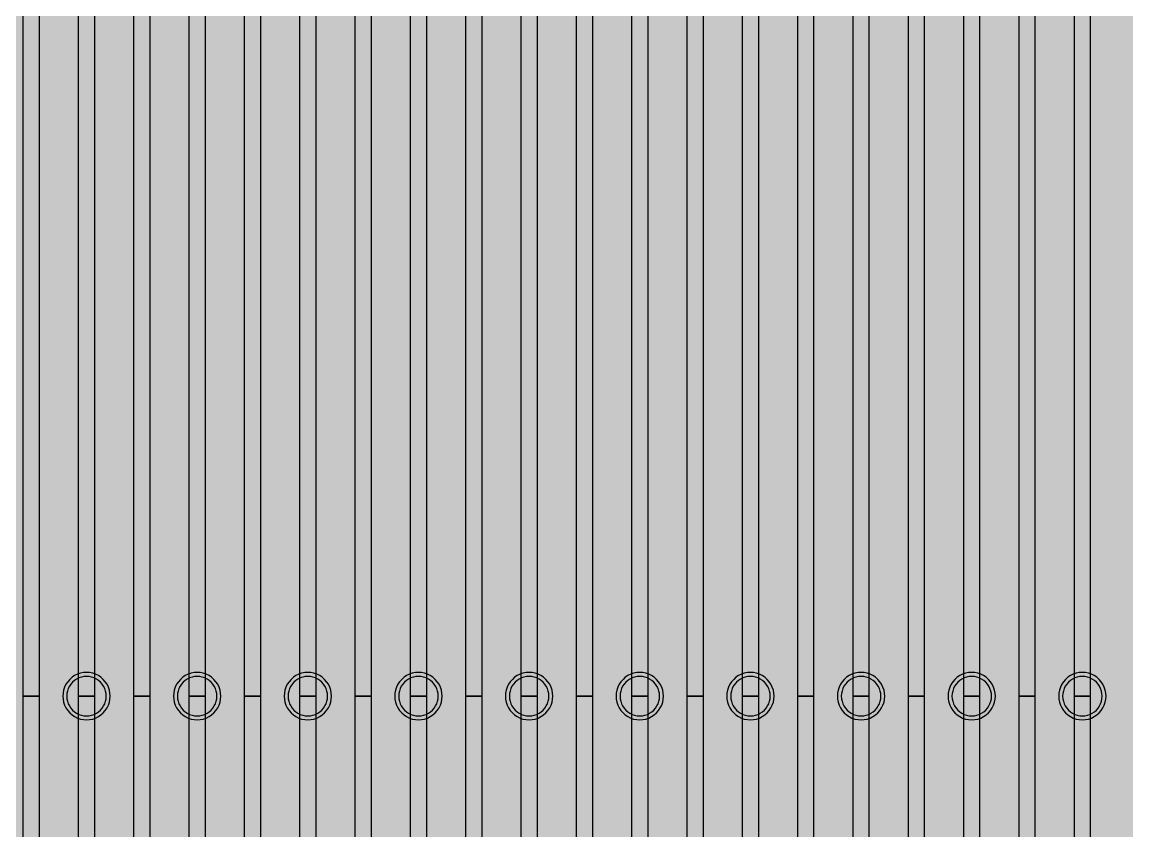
# Model space of a CAD drawing. Header units: metres. Extents: x -7231 to 10969, y -37556 to 1873.
# Drawn here: x -88.6 to 51.1, y -16649 to -16546.6 of the extents above; entities that cross this region are included whole.
import ezdxf

# ---------------------------------------------------------------- set-up
doc = ezdxf.new("R2010")
doc.units = ezdxf.units.M
for name, color, linetype in [('Metal1', 4, 'CONTINUOUS'), ('Metal2', 3, 'CONTINUOUS'), ('Polyimide', 7, 'CONTINUOUS')]:
    doc.layers.add(name, color=color, linetype=linetype)

msp = doc.modelspace()

# ---------------------------------------------------------------- hatches: boundary and pattern name
at = {"layer": 'Polyimide'}
msp.add_hatch(color=7, dxfattribs=at).paths.add_polyline_path([(4065.69, -468), (4066.67, -501.99), (4068.51, -535.99), (4071.41, -569.99), (4075.54, -603.99), (4081.04, -637.99), (4088.01, -671.99), (4096.52, -705.98), (4106.62, -739.98), (4118.33, -773.98), (4131.63, -807.98), (4146.49, -841.98), (4162.87, -875.98), (4180.68, -909.97), (4199.83, -943.97), (4220.22, -977.97), (4241.73, -1011.97), (4264.21, -1045.97), (4287.52, -1079.96), (4311.51, -1113.96), (4336.01, -1147.96), (4360.86, -1181.96), (4385.88, -1215.96), (4410.89, -1249.96), (4435.74, -1283.95), (4460.24, -1317.95), (4484.23, -1351.95), (4507.54, -1385.95), (4530.02, -1419.95), (4551.53, -1453.94), (4571.92, -1487.94), (4591.07, -1521.94), (4608.88, -1555.94), (4625.26, -1589.94), (4640.12, -1623.94), (4653.42, -1657.93), (4665.13, -1691.93), (4675.23, -1725.93), (4683.74, -1759.93), (4690.71, -1793.93), (4696.21, -1827.93), (4700.34, -1861.92), (4703.24, -1895.92), (4705.08, -1929.92), (4706.06, -1963.92), (4706.44, -1997.92), (4706.5, -2031.91), (4706.5, -4793.02), (4709.95, -4838.39), (4720.22, -4882.71), (4737.08, -4924.98), (4760.13, -4964.2), (4788.85, -4999.49), (4822.58, -5030.03), (4860.53, -5055.12), (4901.85, -5074.18), (4901.85, -5074.18), (4970.68, -5105.23), (5034.7, -5145.26), (5092.76, -5193.54), (5143.8, -5249.19), (5186.89, -5311.2), (5221.24, -5378.44), (5246.23, -5449.69), (5261.41, -5523.66), (5266.5, -5599), (5261.41, -5674.34), (5246.23, -5748.31), (5221.24, -5819.56), (5186.89, -5886.8), (5143.8, -5948.81), (5092.76, -6004.46), (5034.7, -6052.74), (4970.68, -6092.77), (4901.85, -6123.82), (4860.53, -6142.88), (4822.58, -6167.97), (4788.85, -6198.51), (4760.13, -6233.8), (4737.08, -6273.02), (4720.22, -6315.29), (4709.95, -6359.61), (4706.5, -6404.98), (4706.5, -9221.52), (4709.95, -9266.88), (4720.22, -9311.21), (4737.08, -9353.47), (4760.13, -9392.7), (4788.85, -9427.98), (4822.58, -9458.52), (4860.53, -9483.61), (4901.85, -9502.67), (4970.68, -9533.72), (5034.7, -9573.75), (5092.76, -9622.03), (5143.8, -9677.68), (5186.89, -9739.69), (5221.24, -9806.94), (5246.23, -9878.19), (5261.41, -9952.16), (5266.5, -10027.49), (5261.41, -10102.83), (5246.23, -10176.8), (5221.24, -10248.05), (5186.89, -10315.3), (5143.8, -10377.31), (5092.76, -10432.96), (5034.7, -10481.24), (4970.68, -10521.27), (4901.85, -10552.32), (4860.53, -10571.38), (4822.58, -10596.46), (4788.85, -10627), (4760.13, -10662.29), (4737.08, -10701.52), (4720.22, -10743.78), (4709.95, -10788.1), (4706.5, -10833.47), (4706.5, -13650.01), (4709.95, -13695.38), (4720.22, -13739.7), (4737.08, -13781.96), (4760.13, -13821.19), (4788.85, -13856.48), (4822.58, -13887.02), (4860.53, -13912.11), (4901.85, -13931.17), (4970.68, -13962.22), (5034.7, -14002.25), (5092.76, -14050.53), (5143.8, -14106.18), (5186.89, -14168.19), (5221.24, -14235.43), (5246.23, -14306.68), (5261.41, -14380.65), (5266.5, -14455.99), (5261.41, -14531.33), (5246.23, -14605.29), (5221.24, -14676.55), (5186.89, -14743.79), (5143.8, -14805.8), (5092.76, -14861.45), (5034.7, -14909.73), (4970.68, -14949.76), (4901.85, -14980.81), (4860.53, -14999.87), (4822.58, -15024.96), (4788.85, -15055.5), (4760.13, -15090.79), (4737.08, -15130.01), (4720.22, -15172.27), (4709.95, -15216.6), (4706.5, -15261.97), (4706.5, -15455.99), (4720.95, -15750.04), (4764.14, -16041.26), (4835.68, -16326.84), (4934.86, -16604.04), (5060.74, -16870.18), (5212.09, -17122.7), (5387.47, -17359.17), (5585.18, -17577.31), (5803.32, -17775.02), (6039.79, -17950.4), (6292.31, -18101.75), (6558.45, -18227.63), (6835.65, -18326.81), (7121.23, -18398.34), (7412.45, -18441.54), (7706.5, -18455.99), (9969.01, -18455.99), (10047.42, -18459.84), (10125.08, -18471.36), (10201.23, -18490.44), (10275.15, -18516.89), (10346.12, -18550.45), (10413.46, -18590.81), (10476.52, -18637.58), (10534.69, -18690.3), (10587.41, -18748.47), (10634.18, -18811.53), (10674.54, -18878.87), (10708.11, -18949.84), (10734.56, -19023.76), (10753.63, -19099.92), (10765.15, -19177.58), (10769.01, -19255.99), (10769.01, -20895.8), (10730.24, -20951.41), (10694.6, -21009.08), (10662.21, -21068.63), (10633.17, -21129.89), (10607.55, -21192.66), (10585.45, -21256.74), (10566.93, -21321.96), (10552.05, -21388.09), (10540.84, -21454.95), (10533.35, -21522.33), (10529.6, -21590.02), (10529.6, -21657.81), (10533.35, -21725.5), (10540.84, -21792.87), (10552.05, -21859.73), (10566.93, -21925.87), (10585.45, -21991.08), (10607.55, -22055.17), (10633.17, -22117.94), (10662.21, -22179.19), (10694.6, -22238.74), (10730.24, -22296.41), (10769.01, -22352.03), (10769.01, -32454.24), (10728.74, -32510.49), (10691.72, -32568.92), (10658.05, -32629.35), (10627.85, -32691.58), (10601.2, -32755.42), (10578.21, -32820.67), (10558.93, -32887.1), (10543.44, -32954.52), (10531.77, -33022.71), (10523.97, -33091.44), (10520.07, -33160.51), (10520.07, -33229.69), (10523.97, -33298.75), (10531.77, -33367.49), (10543.44, -33435.67), (10558.93, -33503.09), (10578.21, -33569.53), (10601.2, -33634.77), (10627.85, -33698.61), (10658.05, -33760.85), (10691.72, -33821.28), (10728.74, -33879.71), (10769.01, -33935.96), (10769.01, -36556), (10765.15, -36634.41), (10753.63, -36712.07), (10734.56, -36788.23), (10708.11, -36862.15), (10674.54, -36933.12), (10634.18, -37000.46), (10587.41, -37063.51), (10534.69, -37121.69), (10476.52, -37174.41), (10413.46, -37221.18), (10346.12, -37261.54), (10275.15, -37295.1), (10201.23, -37321.55), (10125.08, -37340.63), (10047.42, -37352.15), (9969.01, -37356), (-6231.01, -37356), (-6309.42, -37352.15), (-6387.08, -37340.63), (-6463.23, -37321.55), (-6537.15, -37295.1), (-6608.12, -37261.54), (-6675.46, -37221.18), (-6738.52, -37174.41), (-6796.69, -37121.69), (-6849.41, -37063.51), (-6896.18, -37000.46), (-6936.54, -36933.12), (-6970.11, -36862.15), (-6996.56, -36788.23), (-7015.63, -36712.07), (-7027.15, -36634.41), (-7031.01, -36556), (-7031.01, -33936), (-6990.74, -33879.75), (-6953.7, -33821.31), (-6920.03, -33760.88), (-6889.82, -33698.64), (-6863.18, -33634.8), (-6840.18, -33569.55), (-6820.9, -33503.11), (-6805.4, -33435.69), (-6793.74, -33367.49), (-6785.94, -33298.75), (-6782.03, -33229.68), (-6782.03, -33160.5), (-6785.94, -33091.43), (-6793.74, -33022.69), (-6805.4, -32954.5), (-6820.9, -32887.07), (-6840.18, -32820.63), (-6863.18, -32755.39), (-6889.82, -32691.54), (-6920.03, -32629.3), (-6953.7, -32568.87), (-6990.74, -32510.43), (-7031.01, -32454.18), (-7031.01, -22364.83), (-6990.74, -22308.58), (-6953.7, -22250.14), (-6920.03, -22189.71), (-6889.82, -22127.47), (-6863.18, -22063.62), (-6840.18, -21998.38), (-6820.9, -21931.94), (-6805.4, -21864.51), (-6793.74, -21796.32), (-6785.94, -21727.58), (-6782.03, -21658.51), (-6782.03, -21589.33), (-6785.94, -21520.26), (-6793.74, -21451.52), (-6805.4, -21383.32), (-6820.9, -21315.9), (-6840.18, -21249.46), (-6863.18, -21184.21), (-6889.82, -21120.37), (-6920.03, -21058.13), (-6953.7, -20997.7), (-6990.74, -20939.26), (-7031.01, -20883.01), (-7031.01, -19255.99), (-7027.15, -19177.58), (-7015.63, -19099.92), (-6996.56, -19023.76), (-6970.11, -18949.84), (-6936.54, -18878.87), (-6896.18, -18811.53), (-6849.41, -18748.47), (-6796.69, -18690.3), (-6738.52, -18637.58), (-6675.46, -18590.81), (-6608.12, -18550.45), (-6537.15, -18516.89), (-6463.23, -18490.44), (-6387.08, -18471.36), (-6309.42, -18459.84), (-6231.01, -18455.99), (-3968.5, -18455.99), (-3674.45, -18441.54), (-3383.23, -18398.34), (-3097.65, -18326.81), (-2820.45, -18227.63), (-2554.31, -18101.75), (-2301.79, -17950.4), (-2065.32, -17775.02), (-1847.18, -17577.31), (-1649.47, -17359.17), (-1474.09, -17122.7), (-1322.74, -16870.18), (-1196.86, -16604.04), (-1097.68, -16326.84), (-1026.14, -16041.26), (-982.95, -15750.04), (-968.5, -15455.99), (-968.5, -15261.97), (-971.95, -15216.6), (-982.22, -15172.27), (-999.08, -15130.01), (-1022.13, -15090.79), (-1050.85, -15055.5), (-1084.58, -15024.96), (-1122.53, -14999.87), (-1163.85, -14980.81), (-1232.68, -14949.76), (-1296.7, -14909.73), (-1354.76, -14861.45), (-1405.8, -14805.8), (-1448.89, -14743.79), (-1483.24, -14676.55), (-1508.23, -14605.29), (-1523.41, -14531.33), (-1528.5, -14455.99), (-1523.41, -14380.65), (-1508.23, -14306.68), (-1483.24, -14235.43), (-1448.89, -14168.19), (-1405.8, -14106.18), (-1354.76, -14050.53), (-1296.7, -14002.25), (-1232.68, -13962.22), (-1163.85, -13931.17), (-1122.53, -13912.11), (-1084.58, -13887.02), (-1050.85, -13856.48), (-1022.13, -13821.19), (-999.08, -13781.96), (-982.22, -13739.7), (-971.95, -13695.38), (-968.5, -13650.01), (-968.5, -12309.64), (-971.95, -12264.27), (-982.22, -12219.94), (-999.08, -12177.68), (-1022.13, -12138.46), (-1050.85, -12103.17), (-1084.58, -12072.63), (-1122.53, -12047.54), (-1163.85, -12028.48), (-1232.68, -11997.43), (-1296.7, -11957.4), (-1354.76, -11909.12), (-1405.8, -11853.47), (-1448.89, -11791.46), (-1483.24, -11724.22), (-1508.23, -11652.96), (-1523.41, -11579), (-1528.5, -11503.66), (-1523.41, -11428.32), (-1508.23, -11354.35), (-1483.24, -11283.1), (-1448.89, -11215.86), (-1405.8, -11153.85), (-1354.76, -11098.2), (-1296.7, -11049.92), (-1232.68, -11009.89), (-1163.85, -10978.84), (-1122.53, -10959.78), (-1084.58, -10934.69), (-1050.85, -10904.15), (-1022.13, -10868.86), (-999.08, -10829.63), (-982.22, -10787.37), (-971.95, -10743.05), (-968.5, -10697.68), (-968.5, -9357.31), (-971.95, -9311.94), (-982.22, -9267.62), (-999.08, -9225.35), (-1022.13, -9186.13), (-1050.85, -9150.84), (-1084.58, -9120.3), (-1122.53, -9095.21), (-1163.85, -9076.15), (-1163.85, -9076.15), (-1232.68, -9045.1), (-1296.7, -9005.07), (-1354.76, -8956.79), (-1405.8, -8901.14), (-1448.89, -8839.13), (-1483.24, -8771.89), (-1508.23, -8700.64), (-1523.41, -8626.67), (-1528.5, -8551.33), (-1523.41, -8475.99), (-1508.23, -8402.02), (-1483.24, -8330.77), (-1448.89, -8263.53), (-1405.8, -8201.52), (-1354.76, -8145.87), (-1296.7, -8097.59), (-1232.68, -8057.56), (-1163.85, -8026.51), (-1163.85, -8026.51), (-1122.53, -8007.45), (-1084.58, -7982.36), (-1050.85, -7951.82), (-1022.13, -7916.53), (-999.08, -7877.31), (-982.22, -7835.04), (-971.95, -7790.72), (-968.5, -7745.35), (-968.5, -6404.98), (-971.95, -6359.61), (-982.22, -6315.29), (-999.08, -6273.02), (-1022.13, -6233.8), (-1050.85, -6198.51), (-1084.58, -6167.97), (-1122.53, -6142.88), (-1163.85, -6123.82), (-1163.85, -6123.82), (-1232.68, -6092.77), (-1296.7, -6052.74), (-1354.76, -6004.46), (-1405.8, -5948.81), (-1448.89, -5886.8), (-1483.24, -5819.56), (-1508.23, -5748.31), (-1523.41, -5674.34), (-1528.5, -5599), (-1523.41, -5523.66), (-1508.23, -5449.69), (-1483.24, -5378.44), (-1448.89, -5311.2), (-1405.8, -5249.19), (-1354.76, -5193.54), (-1296.7, -5145.26), (-1232.68, -5105.23), (-1163.85, -5074.18), (-1163.85, -5074.18), (-1122.53, -5055.12), (-1084.58, -5030.03), (-1050.85, -4999.49), (-1022.13, -4964.2), (-999.08, -4924.98), (-982.22, -4882.71), (-971.95, -4838.39), (-968.5, -4793.02), (-968.5, -2031.91), (-968.44, -1997.92), (-968.06, -1963.92), (-967.05, -1929.92), (-965.18, -1895.92), (-962.22, -1861.92), (-958.01, -1827.93), (-952.41, -1793.93), (-945.31, -1759.93), (-936.64, -1725.93), (-926.35, -1691.93), (-914.43, -1657.93), (-900.88, -1623.94), (-885.74, -1589.94), (-869.05, -1555.94), (-850.91, -1521.94), (-831.4, -1487.94), (-810.63, -1453.94), (-788.72, -1419.95), (-765.82, -1385.95), (-742.07, -1351.95), (-717.63, -1317.95), (-692.67, -1283.95), (-667.36, -1249.96), (-641.88, -1215.96), (-616.39, -1181.96), (-591.08, -1147.96), (-566.12, -1113.96), (-541.68, -1079.96), (-517.93, -1045.97), (-495.03, -1011.97), (-473.12, -977.97), (-452.35, -943.97), (-432.84, -909.97), (-414.7, -875.98), (-398.01, -841.98), (-382.87, -807.98), (-369.32, -773.98), (-357.4, -739.98), (-347.11, -705.98), (-338.44, -671.99), (-331.34, -637.99), (-325.74, -603.99), (-321.53, -569.99), (-318.57, -535.99), (-316.7, -501.99), (-315.69, -468), (-315.31, -434), (-315.25, -400), (-315.25, 401), (-315.25, 451), (-315.25, 1644), (-270.25, 1644), (-270.03, 1637.13), (-269.35, 1630.29), (-268.23, 1623.52), (-266.67, 1616.82), (-264.68, 1610.25), (-262.26, 1603.82), (-259.42, 1597.56), (-256.18, 1591.5), (-252.55, 1585.67), (-248.55, 1580.08), (-244.19, 1574.77), (-239.5, 1569.75), (-234.48, 1565.06), (-229.17, 1560.7), (-223.58, 1556.7), (-217.75, 1553.07), (-211.69, 1549.83), (-205.43, 1546.99), (-199, 1544.57), (-192.43, 1542.58), (-185.73, 1541.02), (-178.96, 1539.9), (-172.12, 1539.22), (-165.25, 1539), (-158.38, 1539.22), (-151.54, 1539.9), (-144.77, 1541.02), (-138.07, 1542.58), (-131.5, 1544.57), (-125.07, 1546.99), (-118.81, 1549.83), (-112.75, 1553.07), (-106.92, 1556.7), (-101.33, 1560.7), (-96.02, 1565.06), (-91, 1569.75), (-86.31, 1574.77), (-81.95, 1580.08), (-77.95, 1585.67), (-74.32, 1591.5), (-71.08, 1597.56), (-68.24, 1603.82), (-65.82, 1610.25), (-63.83, 1616.82), (-62.27, 1623.52), (-61.15, 1630.29), (-60.47, 1637.13), (-60.25, 1644), (1853, 1644), (1853, 1573), (3815.25, 1573), (3815.46, 1579.54), (3816.11, 1586.05), (3817.17, 1592.51), (3818.66, 1598.88), (3820.56, 1605.14), (3822.86, 1611.27), (3825.56, 1617.23), (3828.65, 1623), (3832.1, 1628.56), (3835.91, 1633.88), (3840.07, 1638.93), (3844.54, 1643.71), (3849.32, 1648.18), (3854.37, 1652.34), (3859.69, 1656.15), (3865.25, 1659.6), (3871.02, 1662.69), (3876.98, 1665.39), (3883.11, 1667.69), (3889.37, 1669.59), (3895.74, 1671.08), (3902.2, 1672.14), (3908.71, 1672.79), (3915.25, 1673), (3921.79, 1672.79), (3928.3, 1672.14), (3934.76, 1671.08), (3941.13, 1669.59), (3947.39, 1667.69), (3953.52, 1665.39), (3959.48, 1662.69), (3965.25, 1659.6), (3970.81, 1656.15), (3976.13, 1652.34), (3981.18, 1648.18), (3985.96, 1643.71), (3990.43, 1638.93), (3994.59, 1633.88), (3998.4, 1628.56), (4001.85, 1623), (4004.94, 1617.23), (4007.64, 1611.27), (4009.94, 1605.14), (4011.84, 1598.88), (4013.33, 1592.51), (4014.39, 1586.05), (4015.04, 1579.54), (4015.25, 1573), (4065.25, 1573), (4065.25, 451), (4065.25, 401), (4065.25, -400), (4065.31, -434), (4065.69, -468)])

# ---------------------------------------------------------------- linework, layer by layer
at = {"layer": 'Metal1'}
for points in [[(-86.5, -2032.15), (-86.5, -16631.91), (-88.5, -16631.91), (-88.5, -2031.68)], [(-79.5, -2032.15), (-79.5, -16631.91), (-81.5, -16631.91), (-81.5, -2031.68)], [(-72.5, -2032.15), (-72.5, -16631.91), (-74.5, -16631.91), (-74.5, -2031.68)], [(-65.5, -2032.15), (-65.5, -16631.91), (-67.5, -16631.91), (-67.5, -2031.68)], [(-58.5, -2032.15), (-58.5, -16631.91), (-60.5, -16631.91), (-60.5, -2031.68)], [(-51.5, -2032.14), (-51.5, -16631.91), (-53.5, -16631.91), (-53.5, -2031.68)], [(-44.5, -2032.14), (-44.5, -16631.91), (-46.5, -16631.91), (-46.5, -2031.69)], [(-37.5, -2032.14), (-37.5, -16631.91), (-39.5, -16631.91), (-39.5, -2031.69)], [(-30.5, -2032.14), (-30.5, -16631.91), (-32.5, -16631.91), (-32.5, -2031.69)], [(-23.5, -2032.14), (-23.5, -16631.91), (-25.5, -16631.91), (-25.5, -2031.69)], [(-16.5, -2032.14), (-16.5, -16631.91), (-18.5, -16631.91), (-18.5, -2031.69)], [(-9.5, -2032.14), (-9.5, -16631.91), (-11.5, -16631.91), (-11.5, -2031.69)], [(-2.5, -2032.14), (-2.5, -16631.91), (-4.5, -16631.91), (-4.5, -2031.69)], [(4.5, -2032.14), (4.5, -16631.91), (2.5, -16631.91), (2.5, -2031.69)], [(11.5, -2032.14), (11.5, -16631.91), (9.5, -16631.91), (9.5, -2031.69)], [(18.5, -2032.14), (18.5, -16631.91), (16.5, -16631.91), (16.5, -2031.69)], [(25.5, -2032.14), (25.5, -16631.91), (23.5, -16631.91), (23.5, -2031.69)], [(32.5, -2032.14), (32.5, -16631.91), (30.5, -16631.91), (30.5, -2031.69)], [(39.5, -2032.13), (39.5, -16631.91), (37.5, -16631.91), (37.5, -2031.7)], [(46.5, -2032.13), (46.5, -16631.91), (44.5, -16631.91), (44.5, -2031.7)], [(36.08, -17790.04), (18.32, -17767.54), (0.55, -17745.04), (-17.22, -17722.54), (-34.98, -17700.04), (-52.75, -17677.54), (-70.52, -17655.04), (-81.28, -17641.4), (-88.5, -17620.62), (-88.5, -16631.91), (-86.5, -16631.91), (-86.5, -17620.28), (-79.5, -17640.43), (-68.95, -17653.8), (-51.18, -17676.3), (-33.42, -17698.8), (-15.65, -17721.3), (2.12, -17743.8), (19.88, -17766.3), (37.65, -17788.8)], [(49.19, -17790.04), (31.55, -17767.54), (13.91, -17745.04), (-3.73, -17722.53), (-21.37, -17700.03), (-39.01, -17677.53), (-56.65, -17655.03), (-67.33, -17641.4), (-74.5, -17620.65), (-74.5, -16631.91), (-72.5, -16631.91), (-72.5, -17620.31), (-65.55, -17640.43), (-55.07, -17653.8), (-37.43, -17676.3), (-19.79, -17698.8), (-2.15, -17721.3), (15.48, -17743.8), (33.12, -17766.3), (50.76, -17788.8)], [(62.3, -17790.03), (44.79, -17767.53), (27.27, -17745.03), (9.76, -17722.53), (-7.75, -17700.03), (-25.26, -17677.53), (-42.78, -17655.03), (-53.39, -17641.4), (-60.5, -17620.68), (-60.5, -16631.91), (-58.5, -16631.91), (-58.5, -17620.34), (-51.6, -17640.43), (-41.2, -17653.8), (-23.69, -17676.3), (-6.17, -17698.8), (11.34, -17721.3), (28.85, -17743.8), (46.36, -17766.3), (63.88, -17788.81)], [(75.41, -17790.03), (58.02, -17767.53), (40.64, -17745.03), (23.25, -17722.53), (5.86, -17700.03), (-11.52, -17677.53), (-28.91, -17655.03), (-39.44, -17641.4), (-46.5, -17620.71), (-46.5, -16631.91), (-44.5, -16631.91), (-44.5, -17620.37), (-37.65, -17640.43), (-27.32, -17653.8), (-9.94, -17676.3), (7.45, -17698.81), (24.83, -17721.31), (42.22, -17743.81), (59.6, -17766.31), (76.99, -17788.81)], [(88.51, -17790.03), (71.26, -17767.53), (54, -17745.03), (36.74, -17722.53), (19.48, -17700.03), (2.22, -17677.52), (-15.04, -17655.02), (-25.49, -17641.39), (-32.5, -17620.74), (-32.5, -16631.91), (-30.5, -16631.91), (-30.5, -17620.41), (-23.7, -17640.44), (-13.45, -17653.81), (3.81, -17676.31), (21.07, -17698.81), (38.33, -17721.31), (55.58, -17743.81), (72.84, -17766.31), (90.1, -17788.81)], [(101.62, -17790.03), (84.49, -17767.52), (67.36, -17745.02), (50.23, -17722.52), (33.1, -17700.02), (15.97, -17677.52), (-1.16, -17655.02), (-11.54, -17641.39), (-18.5, -17620.77), (-18.5, -16631.91), (-16.5, -16631.91), (-16.5, -17620.44), (-9.75, -17640.44), (0.43, -17653.81), (17.56, -17676.31), (34.69, -17698.81), (51.82, -17721.31), (68.95, -17743.81), (86.08, -17766.31), (103.21, -17788.81)], [(114.73, -17790.02), (97.73, -17767.52), (80.72, -17745.02), (63.72, -17722.52), (46.71, -17700.02), (29.71, -17677.52), (12.71, -17655.02), (2.41, -17641.39), (-4.5, -17620.8), (-4.5, -16631.91), (-2.5, -16631.91), (-2.5, -17620.47), (4.2, -17640.44), (14.3, -17653.81), (31.31, -17676.31), (48.31, -17698.81), (65.31, -17721.31), (82.32, -17743.82), (99.32, -17766.32), (116.32, -17788.82)], [(127.84, -17790.02), (110.96, -17767.52), (94.08, -17745.02), (77.21, -17722.52), (60.33, -17700.02), (43.45, -17677.52), (26.58, -17655.02), (16.35, -17641.39), (9.5, -17620.83), (9.5, -16631.91), (11.5, -16631.91), (11.5, -17620.5), (18.15, -17640.44), (28.18, -17653.82), (45.05, -17676.32), (61.93, -17698.82), (78.81, -17721.32), (95.68, -17743.82), (112.56, -17766.32), (129.44, -17788.82)], [(140.95, -17790.02), (124.2, -17767.52), (107.45, -17745.02), (90.7, -17722.51), (73.95, -17700.01), (57.2, -17677.51), (40.45, -17655.01), (30.3, -17641.38), (23.5, -17620.86), (23.5, -16631.91), (25.5, -16631.91), (25.5, -17620.53), (32.1, -17640.45), (42.05, -17653.82), (58.8, -17676.32), (75.55, -17698.82), (92.3, -17721.32), (109.05, -17743.82), (125.8, -17766.32), (142.55, -17788.82)], [(154.05, -17790.01), (137.43, -17767.51), (120.81, -17745.01), (104.19, -17722.51), (87.56, -17700.01), (70.94, -17677.51), (54.32, -17655.01), (44.25, -17641.38), (37.5, -17620.89), (37.5, -16631.91), (39.5, -16631.91), (39.5, -17620.56), (46.05, -17640.45), (55.93, -17653.82), (72.55, -17676.32), (89.17, -17698.82), (105.79, -17721.32), (122.42, -17743.82), (139.04, -17766.32), (155.66, -17788.83)]]:
    msp.add_lwpolyline(points, dxfattribs=at)
for points in [[(-77.5, -16631.91), (-77.53, -16631.52), (-77.6, -16631.14), (-77.73, -16630.77), (-77.9, -16630.41), (-78.12, -16630.09), (-78.38, -16629.79), (-78.67, -16629.53), (-79, -16629.32), (-79.35, -16629.14), (-79.72, -16629.02), (-80.11, -16628.94), (-80.5, -16628.91), (-80.89, -16628.94), (-81.28, -16629.02), (-81.65, -16629.14), (-82, -16629.32), (-82.33, -16629.53), (-82.62, -16629.79), (-82.88, -16630.09), (-83.1, -16630.41), (-83.27, -16630.77), (-83.4, -16631.14), (-83.47, -16631.52), (-83.5, -16631.91), (-83.47, -16632.31), (-83.4, -16632.69), (-83.27, -16633.06), (-83.1, -16633.41), (-82.88, -16633.74), (-82.62, -16634.04), (-82.33, -16634.29), (-82, -16634.51), (-81.65, -16634.69), (-81.28, -16634.81), (-80.89, -16634.89), (-80.5, -16634.91), (-80.11, -16634.89), (-79.72, -16634.81), (-79.35, -16634.69), (-79, -16634.51), (-78.67, -16634.29), (-78.38, -16634.04), (-78.12, -16633.74), (-77.9, -16633.41), (-77.73, -16633.06), (-77.6, -16632.69), (-77.53, -16632.31), (-77.5, -16631.91)], [(-63.5, -16631.91), (-63.53, -16631.52), (-63.6, -16631.14), (-63.73, -16630.77), (-63.9, -16630.41), (-64.12, -16630.09), (-64.38, -16629.79), (-64.67, -16629.53), (-65, -16629.32), (-65.35, -16629.14), (-65.72, -16629.02), (-66.11, -16628.94), (-66.5, -16628.91), (-66.89, -16628.94), (-67.28, -16629.02), (-67.65, -16629.14), (-68, -16629.32), (-68.33, -16629.53), (-68.62, -16629.79), (-68.88, -16630.09), (-69.1, -16630.41), (-69.27, -16630.77), (-69.4, -16631.14), (-69.47, -16631.52), (-69.5, -16631.91), (-69.47, -16632.31), (-69.4, -16632.69), (-69.27, -16633.06), (-69.1, -16633.41), (-68.88, -16633.74), (-68.62, -16634.04), (-68.33, -16634.29), (-68, -16634.51), (-67.65, -16634.69), (-67.28, -16634.81), (-66.89, -16634.89), (-66.5, -16634.91), (-66.11, -16634.89), (-65.72, -16634.81), (-65.35, -16634.69), (-65, -16634.51), (-64.67, -16634.29), (-64.38, -16634.04), (-64.12, -16633.74), (-63.9, -16633.41), (-63.73, -16633.06), (-63.6, -16632.69), (-63.53, -16632.31), (-63.5, -16631.91)], [(-49.5, -16631.91), (-49.53, -16631.52), (-49.6, -16631.14), (-49.73, -16630.77), (-49.9, -16630.41), (-50.12, -16630.09), (-50.38, -16629.79), (-50.67, -16629.53), (-51, -16629.32), (-51.35, -16629.14), (-51.72, -16629.02), (-52.11, -16628.94), (-52.5, -16628.91), (-52.89, -16628.94), (-53.28, -16629.02), (-53.65, -16629.14), (-54, -16629.32), (-54.33, -16629.53), (-54.62, -16629.79), (-54.88, -16630.09), (-55.1, -16630.41), (-55.27, -16630.77), (-55.4, -16631.14), (-55.47, -16631.52), (-55.5, -16631.91), (-55.47, -16632.31), (-55.4, -16632.69), (-55.27, -16633.06), (-55.1, -16633.41), (-54.88, -16633.74), (-54.62, -16634.04), (-54.33, -16634.29), (-54, -16634.51), (-53.65, -16634.69), (-53.28, -16634.81), (-52.89, -16634.89), (-52.5, -16634.91), (-52.11, -16634.89), (-51.72, -16634.81), (-51.35, -16634.69), (-51, -16634.51), (-50.67, -16634.29), (-50.38, -16634.04), (-50.12, -16633.74), (-49.9, -16633.41), (-49.73, -16633.06), (-49.6, -16632.69), (-49.53, -16632.31), (-49.5, -16631.91)], [(-35.5, -16631.91), (-35.53, -16631.52), (-35.6, -16631.14), (-35.73, -16630.77), (-35.9, -16630.41), (-36.12, -16630.09), (-36.38, -16629.79), (-36.67, -16629.53), (-37, -16629.32), (-37.35, -16629.14), (-37.72, -16629.02), (-38.11, -16628.94), (-38.5, -16628.91), (-38.89, -16628.94), (-39.28, -16629.02), (-39.65, -16629.14), (-40, -16629.32), (-40.33, -16629.53), (-40.62, -16629.79), (-40.88, -16630.09), (-41.1, -16630.41), (-41.27, -16630.77), (-41.4, -16631.14), (-41.47, -16631.52), (-41.5, -16631.91), (-41.47, -16632.31), (-41.4, -16632.69), (-41.27, -16633.06), (-41.1, -16633.41), (-40.88, -16633.74), (-40.62, -16634.04), (-40.33, -16634.29), (-40, -16634.51), (-39.65, -16634.69), (-39.28, -16634.81), (-38.89, -16634.89), (-38.5, -16634.91), (-38.11, -16634.89), (-37.72, -16634.81), (-37.35, -16634.69), (-37, -16634.51), (-36.67, -16634.29), (-36.38, -16634.04), (-36.12, -16633.74), (-35.9, -16633.41), (-35.73, -16633.06), (-35.6, -16632.69), (-35.53, -16632.31), (-35.5, -16631.91)], [(-21.5, -16631.91), (-21.53, -16631.52), (-21.6, -16631.14), (-21.73, -16630.77), (-21.9, -16630.41), (-22.12, -16630.09), (-22.38, -16629.79), (-22.67, -16629.53), (-23, -16629.32), (-23.35, -16629.14), (-23.72, -16629.02), (-24.11, -16628.94), (-24.5, -16628.91), (-24.89, -16628.94), (-25.28, -16629.02), (-25.65, -16629.14), (-26, -16629.32), (-26.33, -16629.53), (-26.62, -16629.79), (-26.88, -16630.09), (-27.1, -16630.41), (-27.27, -16630.77), (-27.4, -16631.14), (-27.47, -16631.52), (-27.5, -16631.91), (-27.47, -16632.31), (-27.4, -16632.69), (-27.27, -16633.06), (-27.1, -16633.41), (-26.88, -16633.74), (-26.62, -16634.04), (-26.33, -16634.29), (-26, -16634.51), (-25.65, -16634.69), (-25.28, -16634.81), (-24.89, -16634.89), (-24.5, -16634.91), (-24.11, -16634.89), (-23.72, -16634.81), (-23.35, -16634.69), (-23, -16634.51), (-22.67, -16634.29), (-22.38, -16634.04), (-22.12, -16633.74), (-21.9, -16633.41), (-21.73, -16633.06), (-21.6, -16632.69), (-21.53, -16632.31), (-21.5, -16631.91)], [(-7.5, -16631.91), (-7.53, -16631.52), (-7.6, -16631.14), (-7.73, -16630.77), (-7.9, -16630.41), (-8.12, -16630.09), (-8.38, -16629.79), (-8.67, -16629.53), (-9, -16629.32), (-9.35, -16629.14), (-9.72, -16629.02), (-10.11, -16628.94), (-10.5, -16628.91), (-10.89, -16628.94), (-11.28, -16629.02), (-11.65, -16629.14), (-12, -16629.32), (-12.33, -16629.53), (-12.62, -16629.79), (-12.88, -16630.09), (-13.1, -16630.41), (-13.27, -16630.77), (-13.4, -16631.14), (-13.47, -16631.52), (-13.5, -16631.91), (-13.47, -16632.31), (-13.4, -16632.69), (-13.27, -16633.06), (-13.1, -16633.41), (-12.88, -16633.74), (-12.62, -16634.04), (-12.33, -16634.29), (-12, -16634.51), (-11.65, -16634.69), (-11.28, -16634.81), (-10.89, -16634.89), (-10.5, -16634.91), (-10.11, -16634.89), (-9.72, -16634.81), (-9.35, -16634.69), (-9, -16634.51), (-8.67, -16634.29), (-8.38, -16634.04), (-8.12, -16633.74), (-7.9, -16633.41), (-7.73, -16633.06), (-7.6, -16632.69), (-7.53, -16632.31), (-7.5, -16631.91)], [(6.5, -16631.91), (6.47, -16631.52), (6.4, -16631.14), (6.27, -16630.77), (6.1, -16630.41), (5.88, -16630.09), (5.62, -16629.79), (5.33, -16629.53), (5, -16629.32), (4.65, -16629.14), (4.28, -16629.02), (3.89, -16628.94), (3.5, -16628.91), (3.11, -16628.94), (2.72, -16629.02), (2.35, -16629.14), (2, -16629.32), (1.67, -16629.53), (1.38, -16629.79), (1.12, -16630.09), (0.9, -16630.41), (0.73, -16630.77), (0.6, -16631.14), (0.53, -16631.52), (0.5, -16631.91), (0.53, -16632.31), (0.6, -16632.69), (0.73, -16633.06), (0.9, -16633.41), (1.12, -16633.74), (1.38, -16634.04), (1.67, -16634.29), (2, -16634.51), (2.35, -16634.69), (2.72, -16634.81), (3.11, -16634.89), (3.5, -16634.91), (3.89, -16634.89), (4.28, -16634.81), (4.65, -16634.69), (5, -16634.51), (5.33, -16634.29), (5.62, -16634.04), (5.88, -16633.74), (6.1, -16633.41), (6.27, -16633.06), (6.4, -16632.69), (6.47, -16632.31), (6.5, -16631.91)], [(20.5, -16631.91), (20.47, -16631.52), (20.4, -16631.14), (20.27, -16630.77), (20.1, -16630.41), (19.88, -16630.09), (19.62, -16629.79), (19.33, -16629.53), (19, -16629.32), (18.65, -16629.14), (18.28, -16629.02), (17.89, -16628.94), (17.5, -16628.91), (17.11, -16628.94), (16.72, -16629.02), (16.35, -16629.14), (16, -16629.32), (15.67, -16629.53), (15.38, -16629.79), (15.12, -16630.09), (14.9, -16630.41), (14.73, -16630.77), (14.6, -16631.14), (14.53, -16631.52), (14.5, -16631.91), (14.53, -16632.31), (14.6, -16632.69), (14.73, -16633.06), (14.9, -16633.41), (15.12, -16633.74), (15.38, -16634.04), (15.67, -16634.29), (16, -16634.51), (16.35, -16634.69), (16.72, -16634.81), (17.11, -16634.89), (17.5, -16634.91), (17.89, -16634.89), (18.28, -16634.81), (18.65, -16634.69), (19, -16634.51), (19.33, -16634.29), (19.62, -16634.04), (19.88, -16633.74), (20.1, -16633.41), (20.27, -16633.06), (20.4, -16632.69), (20.47, -16632.31), (20.5, -16631.91)], [(34.5, -16631.91), (34.47, -16631.52), (34.4, -16631.14), (34.27, -16630.77), (34.1, -16630.41), (33.88, -16630.09), (33.62, -16629.79), (33.33, -16629.53), (33, -16629.32), (32.65, -16629.14), (32.28, -16629.02), (31.89, -16628.94), (31.5, -16628.91), (31.11, -16628.94), (30.72, -16629.02), (30.35, -16629.14), (30, -16629.32), (29.67, -16629.53), (29.38, -16629.79), (29.12, -16630.09), (28.9, -16630.41), (28.73, -16630.77), (28.6, -16631.14), (28.53, -16631.52), (28.5, -16631.91), (28.53, -16632.31), (28.6, -16632.69), (28.73, -16633.06), (28.9, -16633.41), (29.12, -16633.74), (29.38, -16634.04), (29.67, -16634.29), (30, -16634.51), (30.35, -16634.69), (30.72, -16634.81), (31.11, -16634.89), (31.5, -16634.91), (31.89, -16634.89), (32.28, -16634.81), (32.65, -16634.69), (33, -16634.51), (33.33, -16634.29), (33.62, -16634.04), (33.88, -16633.74), (34.1, -16633.41), (34.27, -16633.06), (34.4, -16632.69), (34.47, -16632.31), (34.5, -16631.91)], [(48.5, -16631.91), (48.47, -16631.52), (48.4, -16631.14), (48.27, -16630.77), (48.1, -16630.41), (47.88, -16630.09), (47.62, -16629.79), (47.33, -16629.53), (47, -16629.32), (46.65, -16629.14), (46.28, -16629.02), (45.89, -16628.94), (45.5, -16628.91), (45.11, -16628.94), (44.72, -16629.02), (44.35, -16629.14), (44, -16629.32), (43.67, -16629.53), (43.38, -16629.79), (43.12, -16630.09), (42.9, -16630.41), (42.73, -16630.77), (42.6, -16631.14), (42.53, -16631.52), (42.5, -16631.91), (42.53, -16632.31), (42.6, -16632.69), (42.73, -16633.06), (42.9, -16633.41), (43.12, -16633.74), (43.38, -16634.04), (43.67, -16634.29), (44, -16634.51), (44.35, -16634.69), (44.72, -16634.81), (45.11, -16634.89), (45.5, -16634.91), (45.89, -16634.89), (46.28, -16634.81), (46.65, -16634.69), (47, -16634.51), (47.33, -16634.29), (47.62, -16634.04), (47.88, -16633.74), (48.1, -16633.41), (48.27, -16633.06), (48.4, -16632.69), (48.47, -16632.31), (48.5, -16631.91)]]:
    msp.add_lwpolyline(points, close=True, dxfattribs=at)
at = {"layer": 'Metal2'}
for points in [[(-77.5, -16631.91), (-77.53, -16631.52), (-77.6, -16631.14), (-77.73, -16630.77), (-77.9, -16630.41), (-78.12, -16630.09), (-78.38, -16629.79), (-78.67, -16629.53), (-79, -16629.32), (-79.35, -16629.14), (-79.72, -16629.02), (-80.11, -16628.94), (-80.5, -16628.91), (-80.89, -16628.94), (-81.28, -16629.02), (-81.65, -16629.14), (-82, -16629.32), (-82.33, -16629.53), (-82.62, -16629.79), (-82.88, -16630.09), (-83.1, -16630.41), (-83.27, -16630.77), (-83.4, -16631.14), (-83.47, -16631.52), (-83.5, -16631.91), (-83.47, -16632.31), (-83.4, -16632.69), (-83.27, -16633.06), (-83.1, -16633.41), (-82.88, -16633.74), (-82.62, -16634.04), (-82.33, -16634.29), (-82, -16634.51), (-81.65, -16634.69), (-81.28, -16634.81), (-80.89, -16634.89), (-80.5, -16634.91), (-80.11, -16634.89), (-79.72, -16634.81), (-79.35, -16634.69), (-79, -16634.51), (-78.67, -16634.29), (-78.38, -16634.04), (-78.12, -16633.74), (-77.9, -16633.41), (-77.73, -16633.06), (-77.6, -16632.69), (-77.53, -16632.31), (-77.5, -16631.91)], [(-63.5, -16631.91), (-63.53, -16631.52), (-63.6, -16631.14), (-63.73, -16630.77), (-63.9, -16630.41), (-64.12, -16630.09), (-64.38, -16629.79), (-64.67, -16629.53), (-65, -16629.32), (-65.35, -16629.14), (-65.72, -16629.02), (-66.11, -16628.94), (-66.5, -16628.91), (-66.89, -16628.94), (-67.28, -16629.02), (-67.65, -16629.14), (-68, -16629.32), (-68.33, -16629.53), (-68.62, -16629.79), (-68.88, -16630.09), (-69.1, -16630.41), (-69.27, -16630.77), (-69.4, -16631.14), (-69.47, -16631.52), (-69.5, -16631.91), (-69.47, -16632.31), (-69.4, -16632.69), (-69.27, -16633.06), (-69.1, -16633.41), (-68.88, -16633.74), (-68.62, -16634.04), (-68.33, -16634.29), (-68, -16634.51), (-67.65, -16634.69), (-67.28, -16634.81), (-66.89, -16634.89), (-66.5, -16634.91), (-66.11, -16634.89), (-65.72, -16634.81), (-65.35, -16634.69), (-65, -16634.51), (-64.67, -16634.29), (-64.38, -16634.04), (-64.12, -16633.74), (-63.9, -16633.41), (-63.73, -16633.06), (-63.6, -16632.69), (-63.53, -16632.31), (-63.5, -16631.91)], [(-49.5, -16631.91), (-49.53, -16631.52), (-49.6, -16631.14), (-49.73, -16630.77), (-49.9, -16630.41), (-50.12, -16630.09), (-50.38, -16629.79), (-50.67, -16629.53), (-51, -16629.32), (-51.35, -16629.14), (-51.72, -16629.02), (-52.11, -16628.94), (-52.5, -16628.91), (-52.89, -16628.94), (-53.28, -16629.02), (-53.65, -16629.14), (-54, -16629.32), (-54.33, -16629.53), (-54.62, -16629.79), (-54.88, -16630.09), (-55.1, -16630.41), (-55.27, -16630.77), (-55.4, -16631.14), (-55.47, -16631.52), (-55.5, -16631.91), (-55.47, -16632.31), (-55.4, -16632.69), (-55.27, -16633.06), (-55.1, -16633.41), (-54.88, -16633.74), (-54.62, -16634.04), (-54.33, -16634.29), (-54, -16634.51), (-53.65, -16634.69), (-53.28, -16634.81), (-52.89, -16634.89), (-52.5, -16634.91), (-52.11, -16634.89), (-51.72, -16634.81), (-51.35, -16634.69), (-51, -16634.51), (-50.67, -16634.29), (-50.38, -16634.04), (-50.12, -16633.74), (-49.9, -16633.41), (-49.73, -16633.06), (-49.6, -16632.69), (-49.53, -16632.31), (-49.5, -16631.91)], [(-35.5, -16631.91), (-35.53, -16631.52), (-35.6, -16631.14), (-35.73, -16630.77), (-35.9, -16630.41), (-36.12, -16630.09), (-36.38, -16629.79), (-36.67, -16629.53), (-37, -16629.32), (-37.35, -16629.14), (-37.72, -16629.02), (-38.11, -16628.94), (-38.5, -16628.91), (-38.89, -16628.94), (-39.28, -16629.02), (-39.65, -16629.14), (-40, -16629.32), (-40.33, -16629.53), (-40.62, -16629.79), (-40.88, -16630.09), (-41.1, -16630.41), (-41.27, -16630.77), (-41.4, -16631.14), (-41.47, -16631.52), (-41.5, -16631.91), (-41.47, -16632.31), (-41.4, -16632.69), (-41.27, -16633.06), (-41.1, -16633.41), (-40.88, -16633.74), (-40.62, -16634.04), (-40.33, -16634.29), (-40, -16634.51), (-39.65, -16634.69), (-39.28, -16634.81), (-38.89, -16634.89), (-38.5, -16634.91), (-38.11, -16634.89), (-37.72, -16634.81), (-37.35, -16634.69), (-37, -16634.51), (-36.67, -16634.29), (-36.38, -16634.04), (-36.12, -16633.74), (-35.9, -16633.41), (-35.73, -16633.06), (-35.6, -16632.69), (-35.53, -16632.31), (-35.5, -16631.91)], [(-21.5, -16631.91), (-21.53, -16631.52), (-21.6, -16631.14), (-21.73, -16630.77), (-21.9, -16630.41), (-22.12, -16630.09), (-22.38, -16629.79), (-22.67, -16629.53), (-23, -16629.32), (-23.35, -16629.14), (-23.72, -16629.02), (-24.11, -16628.94), (-24.5, -16628.91), (-24.89, -16628.94), (-25.28, -16629.02), (-25.65, -16629.14), (-26, -16629.32), (-26.33, -16629.53), (-26.62, -16629.79), (-26.88, -16630.09), (-27.1, -16630.41), (-27.27, -16630.77), (-27.4, -16631.14), (-27.47, -16631.52), (-27.5, -16631.91), (-27.47, -16632.31), (-27.4, -16632.69), (-27.27, -16633.06), (-27.1, -16633.41), (-26.88, -16633.74), (-26.62, -16634.04), (-26.33, -16634.29), (-26, -16634.51), (-25.65, -16634.69), (-25.28, -16634.81), (-24.89, -16634.89), (-24.5, -16634.91), (-24.11, -16634.89), (-23.72, -16634.81), (-23.35, -16634.69), (-23, -16634.51), (-22.67, -16634.29), (-22.38, -16634.04), (-22.12, -16633.74), (-21.9, -16633.41), (-21.73, -16633.06), (-21.6, -16632.69), (-21.53, -16632.31), (-21.5, -16631.91)], [(-7.5, -16631.91), (-7.53, -16631.52), (-7.6, -16631.14), (-7.73, -16630.77), (-7.9, -16630.41), (-8.12, -16630.09), (-8.38, -16629.79), (-8.67, -16629.53), (-9, -16629.32), (-9.35, -16629.14), (-9.72, -16629.02), (-10.11, -16628.94), (-10.5, -16628.91), (-10.89, -16628.94), (-11.28, -16629.02), (-11.65, -16629.14), (-12, -16629.32), (-12.33, -16629.53), (-12.62, -16629.79), (-12.88, -16630.09), (-13.1, -16630.41), (-13.27, -16630.77), (-13.4, -16631.14), (-13.47, -16631.52), (-13.5, -16631.91), (-13.47, -16632.31), (-13.4, -16632.69), (-13.27, -16633.06), (-13.1, -16633.41), (-12.88, -16633.74), (-12.62, -16634.04), (-12.33, -16634.29), (-12, -16634.51), (-11.65, -16634.69), (-11.28, -16634.81), (-10.89, -16634.89), (-10.5, -16634.91), (-10.11, -16634.89), (-9.72, -16634.81), (-9.35, -16634.69), (-9, -16634.51), (-8.67, -16634.29), (-8.38, -16634.04), (-8.12, -16633.74), (-7.9, -16633.41), (-7.73, -16633.06), (-7.6, -16632.69), (-7.53, -16632.31), (-7.5, -16631.91)], [(6.5, -16631.91), (6.47, -16631.52), (6.4, -16631.14), (6.27, -16630.77), (6.1, -16630.41), (5.88, -16630.09), (5.62, -16629.79), (5.33, -16629.53), (5, -16629.32), (4.65, -16629.14), (4.28, -16629.02), (3.89, -16628.94), (3.5, -16628.91), (3.11, -16628.94), (2.72, -16629.02), (2.35, -16629.14), (2, -16629.32), (1.67, -16629.53), (1.38, -16629.79), (1.12, -16630.09), (0.9, -16630.41), (0.73, -16630.77), (0.6, -16631.14), (0.53, -16631.52), (0.5, -16631.91), (0.53, -16632.31), (0.6, -16632.69), (0.73, -16633.06), (0.9, -16633.41), (1.12, -16633.74), (1.38, -16634.04), (1.67, -16634.29), (2, -16634.51), (2.35, -16634.69), (2.72, -16634.81), (3.11, -16634.89), (3.5, -16634.91), (3.89, -16634.89), (4.28, -16634.81), (4.65, -16634.69), (5, -16634.51), (5.33, -16634.29), (5.62, -16634.04), (5.88, -16633.74), (6.1, -16633.41), (6.27, -16633.06), (6.4, -16632.69), (6.47, -16632.31), (6.5, -16631.91)], [(20.5, -16631.91), (20.47, -16631.52), (20.4, -16631.14), (20.27, -16630.77), (20.1, -16630.41), (19.88, -16630.09), (19.62, -16629.79), (19.33, -16629.53), (19, -16629.32), (18.65, -16629.14), (18.28, -16629.02), (17.89, -16628.94), (17.5, -16628.91), (17.11, -16628.94), (16.72, -16629.02), (16.35, -16629.14), (16, -16629.32), (15.67, -16629.53), (15.38, -16629.79), (15.12, -16630.09), (14.9, -16630.41), (14.73, -16630.77), (14.6, -16631.14), (14.53, -16631.52), (14.5, -16631.91), (14.53, -16632.31), (14.6, -16632.69), (14.73, -16633.06), (14.9, -16633.41), (15.12, -16633.74), (15.38, -16634.04), (15.67, -16634.29), (16, -16634.51), (16.35, -16634.69), (16.72, -16634.81), (17.11, -16634.89), (17.5, -16634.91), (17.89, -16634.89), (18.28, -16634.81), (18.65, -16634.69), (19, -16634.51), (19.33, -16634.29), (19.62, -16634.04), (19.88, -16633.74), (20.1, -16633.41), (20.27, -16633.06), (20.4, -16632.69), (20.47, -16632.31), (20.5, -16631.91)], [(34.5, -16631.91), (34.47, -16631.52), (34.4, -16631.14), (34.27, -16630.77), (34.1, -16630.41), (33.88, -16630.09), (33.62, -16629.79), (33.33, -16629.53), (33, -16629.32), (32.65, -16629.14), (32.28, -16629.02), (31.89, -16628.94), (31.5, -16628.91), (31.11, -16628.94), (30.72, -16629.02), (30.35, -16629.14), (30, -16629.32), (29.67, -16629.53), (29.38, -16629.79), (29.12, -16630.09), (28.9, -16630.41), (28.73, -16630.77), (28.6, -16631.14), (28.53, -16631.52), (28.5, -16631.91), (28.53, -16632.31), (28.6, -16632.69), (28.73, -16633.06), (28.9, -16633.41), (29.12, -16633.74), (29.38, -16634.04), (29.67, -16634.29), (30, -16634.51), (30.35, -16634.69), (30.72, -16634.81), (31.11, -16634.89), (31.5, -16634.91), (31.89, -16634.89), (32.28, -16634.81), (32.65, -16634.69), (33, -16634.51), (33.33, -16634.29), (33.62, -16634.04), (33.88, -16633.74), (34.1, -16633.41), (34.27, -16633.06), (34.4, -16632.69), (34.47, -16632.31), (34.5, -16631.91)], [(48.5, -16631.91), (48.47, -16631.52), (48.4, -16631.14), (48.27, -16630.77), (48.1, -16630.41), (47.88, -16630.09), (47.62, -16629.79), (47.33, -16629.53), (47, -16629.32), (46.65, -16629.14), (46.28, -16629.02), (45.89, -16628.94), (45.5, -16628.91), (45.11, -16628.94), (44.72, -16629.02), (44.35, -16629.14), (44, -16629.32), (43.67, -16629.53), (43.38, -16629.79), (43.12, -16630.09), (42.9, -16630.41), (42.73, -16630.77), (42.6, -16631.14), (42.53, -16631.52), (42.5, -16631.91), (42.53, -16632.31), (42.6, -16632.69), (42.73, -16633.06), (42.9, -16633.41), (43.12, -16633.74), (43.38, -16634.04), (43.67, -16634.29), (44, -16634.51), (44.35, -16634.69), (44.72, -16634.81), (45.11, -16634.89), (45.5, -16634.91), (45.89, -16634.89), (46.28, -16634.81), (46.65, -16634.69), (47, -16634.51), (47.33, -16634.29), (47.62, -16634.04), (47.88, -16633.74), (48.1, -16633.41), (48.27, -16633.06), (48.4, -16632.69), (48.47, -16632.31), (48.5, -16631.91)]]:
    msp.add_lwpolyline(points, close=True, dxfattribs=at)
for points in [[(42.64, -17790.04), (24.93, -17767.54), (7.23, -17745.04), (-10.47, -17722.54), (-28.18, -17700.04), (-45.88, -17677.53), (-63.58, -17655.03), (-74.31, -17641.4), (-81.5, -17620.63), (-81.5, -16631.91), (-79.5, -16631.91), (-79.5, -17620.29), (-72.53, -17640.43), (-62.01, -17653.8), (-44.31, -17676.3), (-26.6, -17698.8), (-8.9, -17721.3), (8.8, -17743.8), (26.5, -17766.3), (44.21, -17788.8)], [(55.74, -17790.04), (38.17, -17767.53), (20.59, -17745.03), (3.02, -17722.53), (-14.56, -17700.03), (-32.14, -17677.53), (-49.71, -17655.03), (-60.36, -17641.4), (-67.5, -17620.66), (-67.5, -16631.91), (-65.5, -16631.91), (-65.5, -17620.33), (-58.58, -17640.43), (-48.14, -17653.8), (-30.56, -17676.3), (-12.98, -17698.8), (4.59, -17721.3), (22.17, -17743.8), (39.74, -17766.3), (57.32, -17788.8)], [(68.85, -17790.03), (51.4, -17767.53), (33.95, -17745.03), (16.51, -17722.53), (-0.94, -17700.03), (-18.39, -17677.53), (-35.84, -17655.03), (-46.41, -17641.4), (-53.5, -17620.69), (-53.5, -16631.91), (-51.5, -16631.91), (-51.5, -17620.36), (-44.63, -17640.43), (-34.26, -17653.8), (-16.81, -17676.3), (0.64, -17698.8), (18.09, -17721.3), (35.53, -17743.81), (52.98, -17766.31), (70.43, -17788.81)], [(81.96, -17790.03), (64.64, -17767.53), (47.32, -17745.03), (29.99, -17722.53), (12.67, -17700.03), (-4.65, -17677.53), (-21.97, -17655.03), (-32.46, -17641.39), (-39.5, -17620.72), (-39.5, -16631.91), (-37.5, -16631.91), (-37.5, -17620.39), (-30.68, -17640.44), (-20.39, -17653.81), (-3.06, -17676.31), (14.26, -17698.81), (31.58, -17721.31), (48.9, -17743.81), (66.22, -17766.31), (83.54, -17788.81)], [(95.07, -17790.03), (77.87, -17767.53), (60.68, -17745.03), (43.48, -17722.52), (26.29, -17700.02), (9.09, -17677.52), (-8.1, -17655.02), (-18.52, -17641.39), (-25.5, -17620.75), (-25.5, -16631.91), (-23.5, -16631.91), (-23.5, -17620.42), (-16.73, -17640.44), (-6.51, -17653.81), (10.68, -17676.31), (27.88, -17698.81), (45.07, -17721.31), (62.27, -17743.81), (79.46, -17766.31), (96.66, -17788.81)], [(108.18, -17790.02), (91.11, -17767.52), (74.04, -17745.02), (56.97, -17722.52), (39.91, -17700.02), (22.84, -17677.52), (5.77, -17655.02), (-4.57, -17641.39), (-11.5, -17620.78), (-11.5, -16631.91), (-9.5, -16631.91), (-9.5, -17620.45), (-2.78, -17640.44), (7.36, -17653.81), (24.43, -17676.31), (41.5, -17698.81), (58.57, -17721.31), (75.63, -17743.81), (92.7, -17766.31), (109.77, -17788.82)], [(121.28, -17790.02), (104.34, -17767.52), (87.4, -17745.02), (70.46, -17722.52), (53.52, -17700.02), (36.58, -17677.52), (19.64, -17655.02), (9.38, -17641.39), (2.5, -17620.81), (2.5, -16631.91), (4.5, -16631.91), (4.5, -17620.49), (11.17, -17640.44), (21.24, -17653.81), (38.18, -17676.31), (55.12, -17698.82), (72.06, -17721.32), (89, -17743.82), (105.94, -17766.32), (122.88, -17788.82)], [(134.39, -17790.02), (117.58, -17767.52), (100.76, -17745.02), (83.95, -17722.52), (67.14, -17700.02), (50.33, -17677.51), (33.51, -17655.01), (23.33, -17641.38), (16.5, -17620.84), (16.5, -16631.91), (18.5, -16631.91), (18.5, -17620.52), (25.12, -17640.45), (35.11, -17653.82), (51.93, -17676.32), (68.74, -17698.82), (85.55, -17721.32), (102.37, -17743.82), (119.18, -17766.32), (135.99, -17788.82)], [(147.5, -17790.02), (130.81, -17767.51), (114.13, -17745.01), (97.44, -17722.51), (80.75, -17700.01), (64.07, -17677.51), (47.38, -17655.01), (37.28, -17641.38), (30.5, -17620.87), (30.5, -16631.91), (32.5, -16631.91), (32.5, -17620.55), (39.07, -17640.45), (48.99, -17653.82), (65.68, -17676.32), (82.36, -17698.82), (99.05, -17721.32), (115.73, -17743.82), (132.42, -17766.32), (149.11, -17788.82)], [(160.61, -17790.01), (144.05, -17767.51), (127.49, -17745.01), (110.93, -17722.51), (94.37, -17700.01), (77.81, -17677.51), (61.25, -17655.01), (51.22, -17641.38), (44.5, -17620.9), (44.5, -16631.91), (46.5, -16631.91), (46.5, -17620.58), (53.02, -17640.45), (62.86, -17653.82), (79.42, -17676.32), (95.98, -17698.82), (112.54, -17721.32), (129.1, -17743.83), (145.66, -17766.33), (162.22, -17788.83)]]:
    msp.add_lwpolyline(points, dxfattribs=at)
at = {"layer": 'Via'}
for points in [[(-78, -16631.91), (-78.02, -16631.59), (-78.09, -16631.27), (-78.19, -16630.96), (-78.33, -16630.66), (-78.52, -16630.39), (-78.73, -16630.15), (-78.98, -16629.93), (-79.25, -16629.75), (-79.54, -16629.6), (-79.85, -16629.5), (-80.17, -16629.44), (-80.5, -16629.41), (-80.83, -16629.44), (-81.15, -16629.5), (-81.46, -16629.6), (-81.75, -16629.75), (-82.02, -16629.93), (-82.27, -16630.15), (-82.48, -16630.39), (-82.67, -16630.66), (-82.81, -16630.96), (-82.91, -16631.27), (-82.98, -16631.59), (-83, -16631.91), (-82.98, -16632.24), (-82.91, -16632.56), (-82.81, -16632.87), (-82.67, -16633.16), (-82.48, -16633.44), (-82.27, -16633.68), (-82.02, -16633.9), (-81.75, -16634.08), (-81.46, -16634.22), (-81.15, -16634.33), (-80.83, -16634.39), (-80.5, -16634.41), (-80.17, -16634.39), (-79.85, -16634.33), (-79.54, -16634.22), (-79.25, -16634.08), (-78.98, -16633.9), (-78.73, -16633.68), (-78.52, -16633.44), (-78.33, -16633.16), (-78.19, -16632.87), (-78.09, -16632.56), (-78.02, -16632.24), (-78, -16631.91)], [(-64, -16631.91), (-64.02, -16631.59), (-64.09, -16631.27), (-64.19, -16630.96), (-64.33, -16630.66), (-64.52, -16630.39), (-64.73, -16630.15), (-64.98, -16629.93), (-65.25, -16629.75), (-65.54, -16629.6), (-65.85, -16629.5), (-66.17, -16629.44), (-66.5, -16629.41), (-66.83, -16629.44), (-67.15, -16629.5), (-67.46, -16629.6), (-67.75, -16629.75), (-68.02, -16629.93), (-68.27, -16630.15), (-68.48, -16630.39), (-68.67, -16630.66), (-68.81, -16630.96), (-68.91, -16631.27), (-68.98, -16631.59), (-69, -16631.91), (-68.98, -16632.24), (-68.91, -16632.56), (-68.81, -16632.87), (-68.67, -16633.16), (-68.48, -16633.44), (-68.27, -16633.68), (-68.02, -16633.9), (-67.75, -16634.08), (-67.46, -16634.22), (-67.15, -16634.33), (-66.83, -16634.39), (-66.5, -16634.41), (-66.17, -16634.39), (-65.85, -16634.33), (-65.54, -16634.22), (-65.25, -16634.08), (-64.98, -16633.9), (-64.73, -16633.68), (-64.52, -16633.44), (-64.33, -16633.16), (-64.19, -16632.87), (-64.09, -16632.56), (-64.02, -16632.24), (-64, -16631.91)], [(-50, -16631.91), (-50.02, -16631.59), (-50.09, -16631.27), (-50.19, -16630.96), (-50.33, -16630.66), (-50.52, -16630.39), (-50.73, -16630.15), (-50.98, -16629.93), (-51.25, -16629.75), (-51.54, -16629.6), (-51.85, -16629.5), (-52.17, -16629.44), (-52.5, -16629.41), (-52.83, -16629.44), (-53.15, -16629.5), (-53.46, -16629.6), (-53.75, -16629.75), (-54.02, -16629.93), (-54.27, -16630.15), (-54.48, -16630.39), (-54.67, -16630.66), (-54.81, -16630.96), (-54.91, -16631.27), (-54.98, -16631.59), (-55, -16631.91), (-54.98, -16632.24), (-54.91, -16632.56), (-54.81, -16632.87), (-54.67, -16633.16), (-54.48, -16633.44), (-54.27, -16633.68), (-54.02, -16633.9), (-53.75, -16634.08), (-53.46, -16634.22), (-53.15, -16634.33), (-52.83, -16634.39), (-52.5, -16634.41), (-52.17, -16634.39), (-51.85, -16634.33), (-51.54, -16634.22), (-51.25, -16634.08), (-50.98, -16633.9), (-50.73, -16633.68), (-50.52, -16633.44), (-50.33, -16633.16), (-50.19, -16632.87), (-50.09, -16632.56), (-50.02, -16632.24), (-50, -16631.91)], [(-36, -16631.91), (-36.02, -16631.59), (-36.09, -16631.27), (-36.19, -16630.96), (-36.33, -16630.66), (-36.52, -16630.39), (-36.73, -16630.15), (-36.98, -16629.93), (-37.25, -16629.75), (-37.54, -16629.6), (-37.85, -16629.5), (-38.17, -16629.44), (-38.5, -16629.41), (-38.83, -16629.44), (-39.15, -16629.5), (-39.46, -16629.6), (-39.75, -16629.75), (-40.02, -16629.93), (-40.27, -16630.15), (-40.48, -16630.39), (-40.67, -16630.66), (-40.81, -16630.96), (-40.91, -16631.27), (-40.98, -16631.59), (-41, -16631.91), (-40.98, -16632.24), (-40.91, -16632.56), (-40.81, -16632.87), (-40.67, -16633.16), (-40.48, -16633.44), (-40.27, -16633.68), (-40.02, -16633.9), (-39.75, -16634.08), (-39.46, -16634.22), (-39.15, -16634.33), (-38.83, -16634.39), (-38.5, -16634.41), (-38.17, -16634.39), (-37.85, -16634.33), (-37.54, -16634.22), (-37.25, -16634.08), (-36.98, -16633.9), (-36.73, -16633.68), (-36.52, -16633.44), (-36.33, -16633.16), (-36.19, -16632.87), (-36.09, -16632.56), (-36.02, -16632.24), (-36, -16631.91)], [(-22, -16631.91), (-22.02, -16631.59), (-22.09, -16631.27), (-22.19, -16630.96), (-22.33, -16630.66), (-22.52, -16630.39), (-22.73, -16630.15), (-22.98, -16629.93), (-23.25, -16629.75), (-23.54, -16629.6), (-23.85, -16629.5), (-24.17, -16629.44), (-24.5, -16629.41), (-24.83, -16629.44), (-25.15, -16629.5), (-25.46, -16629.6), (-25.75, -16629.75), (-26.02, -16629.93), (-26.27, -16630.15), (-26.48, -16630.39), (-26.67, -16630.66), (-26.81, -16630.96), (-26.91, -16631.27), (-26.98, -16631.59), (-27, -16631.91), (-26.98, -16632.24), (-26.91, -16632.56), (-26.81, -16632.87), (-26.67, -16633.16), (-26.48, -16633.44), (-26.27, -16633.68), (-26.02, -16633.9), (-25.75, -16634.08), (-25.46, -16634.22), (-25.15, -16634.33), (-24.83, -16634.39), (-24.5, -16634.41), (-24.17, -16634.39), (-23.85, -16634.33), (-23.54, -16634.22), (-23.25, -16634.08), (-22.98, -16633.9), (-22.73, -16633.68), (-22.52, -16633.44), (-22.33, -16633.16), (-22.19, -16632.87), (-22.09, -16632.56), (-22.02, -16632.24), (-22, -16631.91)], [(-8, -16631.91), (-8.02, -16631.59), (-8.09, -16631.27), (-8.19, -16630.96), (-8.33, -16630.66), (-8.52, -16630.39), (-8.73, -16630.15), (-8.98, -16629.93), (-9.25, -16629.75), (-9.54, -16629.6), (-9.85, -16629.5), (-10.17, -16629.44), (-10.5, -16629.41), (-10.83, -16629.44), (-11.15, -16629.5), (-11.46, -16629.6), (-11.75, -16629.75), (-12.02, -16629.93), (-12.27, -16630.15), (-12.48, -16630.39), (-12.67, -16630.66), (-12.81, -16630.96), (-12.91, -16631.27), (-12.98, -16631.59), (-13, -16631.91), (-12.98, -16632.24), (-12.91, -16632.56), (-12.81, -16632.87), (-12.67, -16633.16), (-12.48, -16633.44), (-12.27, -16633.68), (-12.02, -16633.9), (-11.75, -16634.08), (-11.46, -16634.22), (-11.15, -16634.33), (-10.83, -16634.39), (-10.5, -16634.41), (-10.17, -16634.39), (-9.85, -16634.33), (-9.54, -16634.22), (-9.25, -16634.08), (-8.98, -16633.9), (-8.73, -16633.68), (-8.52, -16633.44), (-8.33, -16633.16), (-8.19, -16632.87), (-8.09, -16632.56), (-8.02, -16632.24), (-8, -16631.91)], [(6, -16631.91), (5.98, -16631.59), (5.91, -16631.27), (5.81, -16630.96), (5.67, -16630.66), (5.48, -16630.39), (5.27, -16630.15), (5.02, -16629.93), (4.75, -16629.75), (4.46, -16629.6), (4.15, -16629.5), (3.83, -16629.44), (3.5, -16629.41), (3.17, -16629.44), (2.85, -16629.5), (2.54, -16629.6), (2.25, -16629.75), (1.98, -16629.93), (1.73, -16630.15), (1.52, -16630.39), (1.33, -16630.66), (1.19, -16630.96), (1.09, -16631.27), (1.02, -16631.59), (1, -16631.91), (1.02, -16632.24), (1.09, -16632.56), (1.19, -16632.87), (1.33, -16633.16), (1.52, -16633.44), (1.73, -16633.68), (1.98, -16633.9), (2.25, -16634.08), (2.54, -16634.22), (2.85, -16634.33), (3.17, -16634.39), (3.5, -16634.41), (3.83, -16634.39), (4.15, -16634.33), (4.46, -16634.22), (4.75, -16634.08), (5.02, -16633.9), (5.27, -16633.68), (5.48, -16633.44), (5.67, -16633.16), (5.81, -16632.87), (5.91, -16632.56), (5.98, -16632.24), (6, -16631.91)], [(20, -16631.91), (19.98, -16631.59), (19.91, -16631.27), (19.81, -16630.96), (19.67, -16630.66), (19.48, -16630.39), (19.27, -16630.15), (19.02, -16629.93), (18.75, -16629.75), (18.46, -16629.6), (18.15, -16629.5), (17.83, -16629.44), (17.5, -16629.41), (17.17, -16629.44), (16.85, -16629.5), (16.54, -16629.6), (16.25, -16629.75), (15.98, -16629.93), (15.73, -16630.15), (15.52, -16630.39), (15.33, -16630.66), (15.19, -16630.96), (15.09, -16631.27), (15.02, -16631.59), (15, -16631.91), (15.02, -16632.24), (15.09, -16632.56), (15.19, -16632.87), (15.33, -16633.16), (15.52, -16633.44), (15.73, -16633.68), (15.98, -16633.9), (16.25, -16634.08), (16.54, -16634.22), (16.85, -16634.33), (17.17, -16634.39), (17.5, -16634.41), (17.83, -16634.39), (18.15, -16634.33), (18.46, -16634.22), (18.75, -16634.08), (19.02, -16633.9), (19.27, -16633.68), (19.48, -16633.44), (19.67, -16633.16), (19.81, -16632.87), (19.91, -16632.56), (19.98, -16632.24), (20, -16631.91)], [(34, -16631.91), (33.98, -16631.59), (33.91, -16631.27), (33.81, -16630.96), (33.67, -16630.66), (33.48, -16630.39), (33.27, -16630.15), (33.02, -16629.93), (32.75, -16629.75), (32.46, -16629.6), (32.15, -16629.5), (31.83, -16629.44), (31.5, -16629.41), (31.17, -16629.44), (30.85, -16629.5), (30.54, -16629.6), (30.25, -16629.75), (29.98, -16629.93), (29.73, -16630.15), (29.52, -16630.39), (29.33, -16630.66), (29.19, -16630.96), (29.09, -16631.27), (29.02, -16631.59), (29, -16631.91), (29.02, -16632.24), (29.09, -16632.56), (29.19, -16632.87), (29.33, -16633.16), (29.52, -16633.44), (29.73, -16633.68), (29.98, -16633.9), (30.25, -16634.08), (30.54, -16634.22), (30.85, -16634.33), (31.17, -16634.39), (31.5, -16634.41), (31.83, -16634.39), (32.15, -16634.33), (32.46, -16634.22), (32.75, -16634.08), (33.02, -16633.9), (33.27, -16633.68), (33.48, -16633.44), (33.67, -16633.16), (33.81, -16632.87), (33.91, -16632.56), (33.98, -16632.24), (34, -16631.91)], [(48, -16631.91), (47.98, -16631.59), (47.91, -16631.27), (47.81, -16630.96), (47.67, -16630.66), (47.48, -16630.39), (47.27, -16630.15), (47.02, -16629.93), (46.75, -16629.75), (46.46, -16629.6), (46.15, -16629.5), (45.83, -16629.44), (45.5, -16629.41), (45.17, -16629.44), (44.85, -16629.5), (44.54, -16629.6), (44.25, -16629.75), (43.98, -16629.93), (43.73, -16630.15), (43.52, -16630.39), (43.33, -16630.66), (43.19, -16630.96), (43.09, -16631.27), (43.02, -16631.59), (43, -16631.91), (43.02, -16632.24), (43.09, -16632.56), (43.19, -16632.87), (43.33, -16633.16), (43.52, -16633.44), (43.73, -16633.68), (43.98, -16633.9), (44.25, -16634.08), (44.54, -16634.22), (44.85, -16634.33), (45.17, -16634.39), (45.5, -16634.41), (45.83, -16634.39), (46.15, -16634.33), (46.46, -16634.22), (46.75, -16634.08), (47.02, -16633.9), (47.27, -16633.68), (47.48, -16633.44), (47.67, -16633.16), (47.81, -16632.87), (47.91, -16632.56), (47.98, -16632.24), (48, -16631.91)]]:
    msp.add_lwpolyline(points, close=True, dxfattribs=at)

doc.saveas('drawing.dxf')
